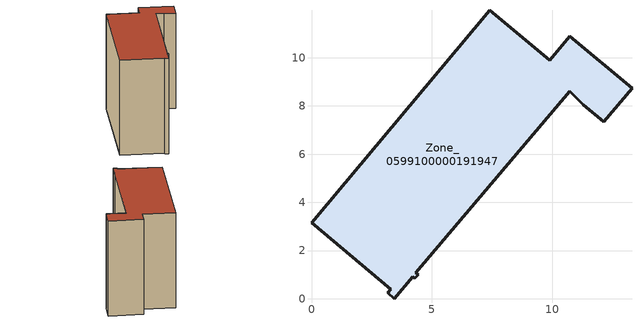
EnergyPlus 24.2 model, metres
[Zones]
Zone_0599100000191947
 floor ground (C_G): 4.2,0.91 3.42,0 3.17,0.24 3.29,0.39 0,3.16 7.4,11.97 9.88,9.9 10.71,10.9 13.3,8.74 12.13,7.34 11.28,8.06 10.72,8.62 4.33,1.07 4.42,0.99 4.29,0.84 z0.17
 wall outside (C_F): 4.29,0.84 4.42,0.99 4.33,1.07 10.72,8.62 11.28,8.06 12.13,7.34 13.3,8.74 10.71,10.9 9.88,9.9 7.4,11.97 0,3.16 3.29,0.39 3.17,0.24 3.42,0 4.2,0.91 4.29,0.84 z0.17:9.96
 roof outside (C_R): 3.42,0 4.2,0.91 4.29,0.84 4.42,0.99 4.33,1.07 10.72,8.62 11.28,8.06 12.13,7.34 13.3,8.74 10.71,10.9 9.88,9.9 7.4,11.97 0,3.16 3.29,0.39 3.17,0.24 z9.96
[BUILDING]
Pand.0599100000191947: North Axis=0; Terrain=City; Loads Convergence Tolerance Value=0.04; Temperature Convergence Tolerance Value=0.4; Solar Distribution=FullExterior; Maximum Number of Warmup Days=25; Minimum Number of Warmup Days=1
[Site:Location]
Rotterdam.The.Hague.AP_ZH_NLD Design_Conditions: Latitude=51.96; Longitude=4.45; Time Zone=1; Elevation=-4.5
[SITE:GROUNDTEMPERATURE:BUILDINGSURFACE]
18, 18, 18, 18, 18, 18, 18, 18, 18, 18, 18, 18
[MATERIAL] Thermal Absorptance=0.9; Solar Absorptance=0.7; Visible Absorptance=0.7
Name | Roughness | Thickness | Conductivity | Density | Specific Heat
G.TC.1946-1964 | MediumSmooth | 0.15 | 1 | 540 | 1210
F.TC.1946-1964 | Rough | 0.3 | 0.857143 | 1920 | 840
R.TC.1946-1964 | MediumRough | 0.2 | 0.235294 | 1500 | 1000
[CONSTRUCTION]
C_G: G.TC.1946-1964
C_F: F.TC.1946-1964
C_R: R.TC.1946-1964
[ZONE]
Zone_0599100000191947: Type=1; Multiplier=1; Ceiling Height=Autocalculate; Volume=Autocalculate; Floor Area=autocalculate; Part of Total Floor Area=Yes
[ZONEINFILTRATION:DESIGNFLOWRATE]
Infil_Zone_0599100000191947: Zone or ZoneList or Space or SpaceList=Zone_0599100000191947; Schedule=AlwaysOn; Design Flow Rate Calculation Method=Flow/Area; Flow Rate per Floor Area=0.003; Constant Term Coefficient=1; Temperature Term Coefficient=0; Velocity Term Coefficient=0; Velocity Squared Term Coefficient=0
[HVACTEMPLATE:ZONE:IDEALLOADSAIRSYSTEM]
Zone_0599100000191947: Maximum Heating Supply Air Temperature=50; Minimum Cooling Supply Air Temperature=13; Maximum Heating Supply Air Humidity Ratio=0.0156; Minimum Cooling Supply Air Humidity Ratio=0.0077; Heating Limit=NoLimit; Cooling Limit=NoLimit; Dehumidification Control Type=ConstantSensibleHeatRatio; Cooling Sensible Heat Ratio=0.7; Dehumidification Setpoint=60; Humidification Control Type=None; Humidification Setpoint=30; Outdoor Air Method=None; Outdoor Air Flow Rate per Person=0.00944; Outdoor Air Flow Rate per Zone Floor Area=0; Outdoor Air Flow Rate per Zone=0; Demand Controlled Ventilation Type=None; Outdoor Air Economizer Type=NoEconomizer; Heat Recovery Type=None; Sensible Heat Recovery Effectiveness=0.7; Latent Heat Recovery Effectiveness=0.65
[ZONECONTROL:THERMOSTAT]
ThermostatControl_Zone_0599100000191947: Zone or ZoneList=Zone_0599100000191947; Control Type Schedule=DualSetpointControlType; Control 1=Thermostat_Zone_0599100000191947; Temperature Difference Between Cutout And Setpoint=0
[THERMOSTATSETPOINT:DUALSETPOINT]
Thermostat_Zone_0599100000191947: Heating Setpoint Temperature Schedule=HeatingSetpoint_Zone_0599100000191947; Cooling Setpoint Temperature Schedule=CoolingSetpoint_Zone_0599100000191947
[SCHEDULE:COMPACT]
HeatingSetpoint_Zone_0599100000191947: Through: 12/31, For: AllDays, Until: 24:00, 21
CoolingSetpoint_Zone_0599100000191947: Through: 12/31, For: AllDays, Until: 24:00, 24
DualSetpointControlType: Through: 12/31, For: AllDays, Until: 24:00, 4
AlwaysOn: Through: 12/31, For: AllDays, Until: 24:00, 1
